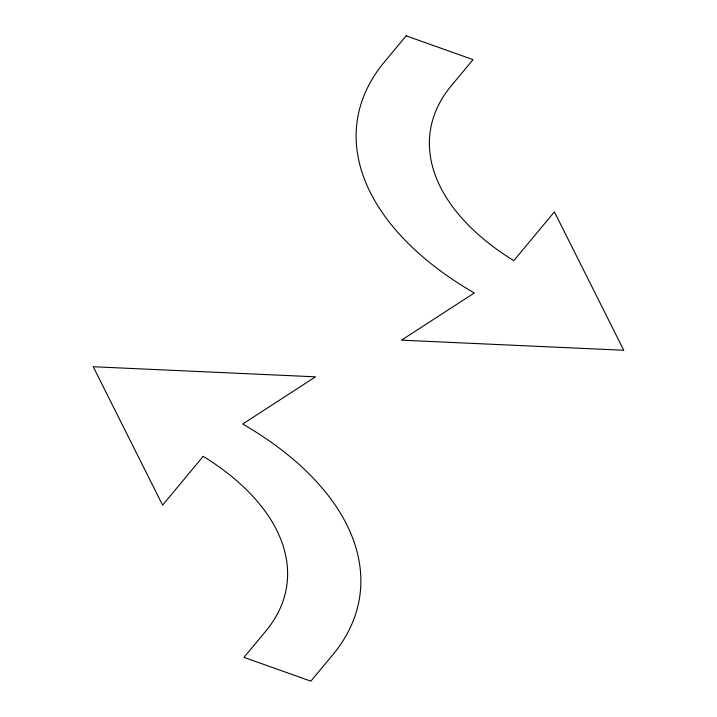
<?xml version="1.0" encoding="UTF-8"?>
<svg xmlns="http://www.w3.org/2000/svg" width="717" height="717" viewBox="0 0 717 717"><rect width="100%" height="100%" fill="white"/><g stroke="black" fill="none" stroke-linecap="round" stroke-linejoin="round"><path stroke-width="1.08" d="M406.145 35.85L383.039 63.643A329.506 187.576 8.3 0 0 474.322 292.966L401.475 340.172L623.772 350.263L554.402 211.856L513.811 260.656A255.736 145.587 8.3 0 1 451.477 85.556L473.041 59.628L406.145 35.85M203.189 456.344L162.598 505.144L93.228 366.737L315.525 376.828L242.678 424.034A329.506 187.576 8.3 0 1 333.961 653.357L310.855 681.15L243.959 657.372L265.523 631.444A255.736 145.587 8.3 0 0 203.198 456.344"/></g></svg>
